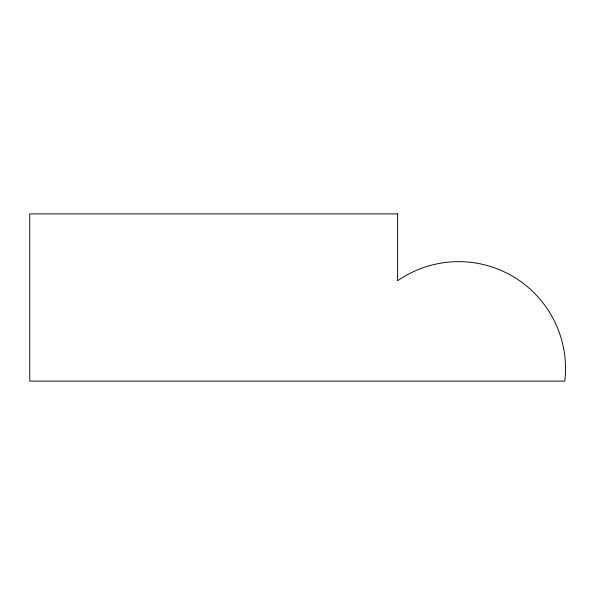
<?xml version="1.0" encoding="UTF-8"?>
<svg xmlns="http://www.w3.org/2000/svg" width="595" height="595" viewBox="0 0 595 595"><rect width="100%" height="100%" fill="white"/><g stroke="black" fill="none" stroke-linecap="round" stroke-linejoin="round"><path stroke-width="0.89" d="M397.601 213.895L29.75 213.895L29.75 381.105L564.804 381.105A106.914 106.914 0 0 0 397.601 280.781L397.601 213.895"/></g></svg>
